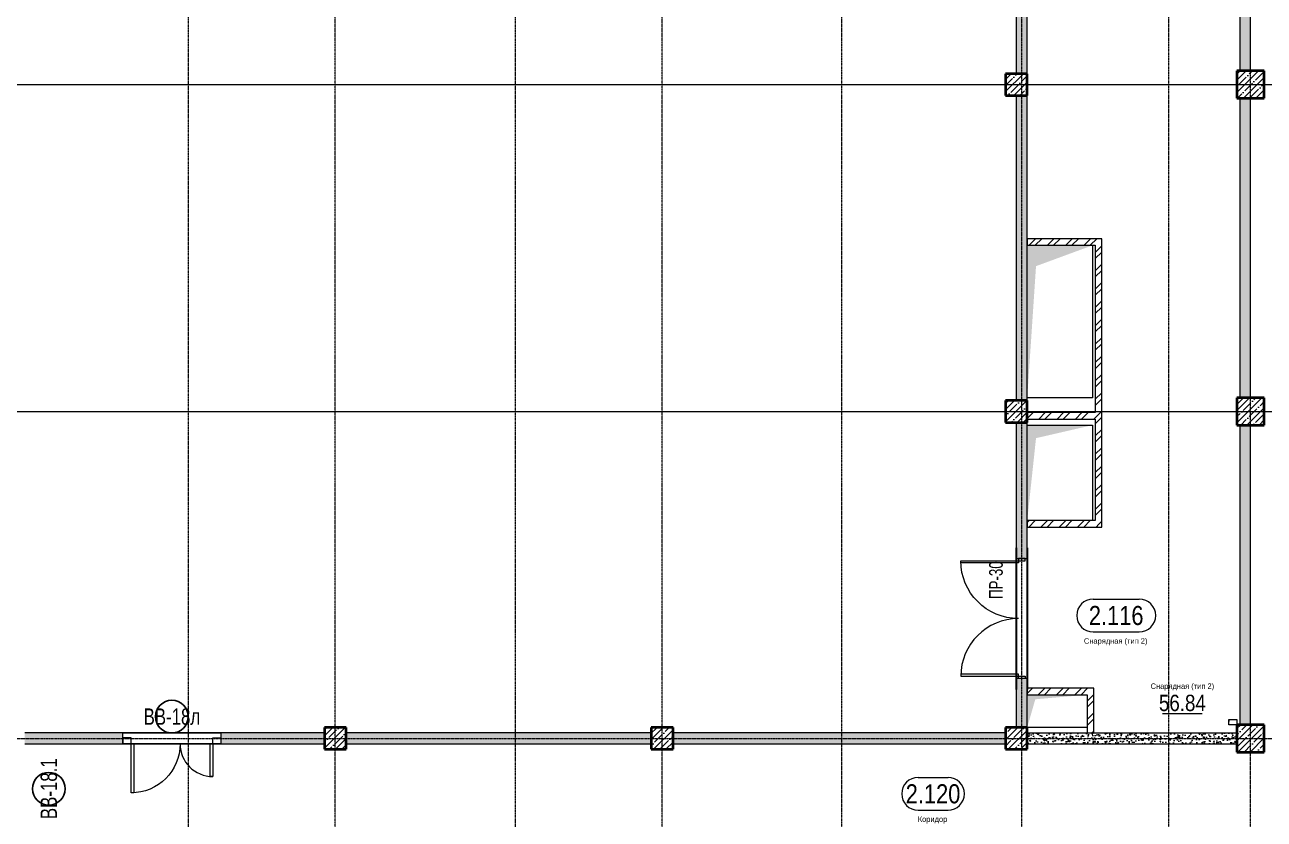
# Model space of a CAD drawing. Header units: millimetres. Extents: x -231292 to 573618, y -153144 to 564035.
# Drawn here: x 82383 to 105133, y 115847 to 130427 of the extents above; entities that cross this region are included whole.
import ezdxf
from ezdxf.enums import TextEntityAlignment as Align

# ---------------------------------------------------------------- set-up
doc = ezdxf.new("R2010")
doc.units = ezdxf.units.MM
doc.linetypes.add('CENTER2', pattern=[28.575, 19.05, -3.175, 3.175, -3.175])
doc.linetypes.add('HIDDEN2', pattern=[4.7625, 3.175, -1.5875])
doc.layers.get('0').update_dxf_attribs({"color": 250})
doc.layers.get('Defpoints').update_dxf_attribs({"color": 250})
for name, color, linetype, lineweight in [('A-AREA', 250, 'Continuous', 15), ('АР_Area', 250, 'Continuous', 5), ('АР_Витраж марка', 250, 'Continuous', 9), ('АР_Двери', 250, 'Continuous', 9), ('АР_Двери_витраж', 250, 'Continuous', 9), ('АР_Колонны', 250, 'Continuous', 35), ('АР_площадь пом', 250, 'Continuous', 5), ('АР_Стены ЖБ', 250, 'Continuous', 35), ('АР_Стены кирпич', 250, 'Continuous', 20), ('АР_Стены ПЕНОблок', 250, 'Continuous', 20), ('АР_Штриховка', 250, 'Continuous', 0), ('ОВ_Кондиционирование', 250, 'Continuous', 5), ('ОВ_Шахты', 250, 'Continuous', 5), ('РД_Оси_100', 250, 'Continuous', 0), ('РД_проем_инж перемыч_фахверк', 250, 'Continuous', 18)]:
    doc.layers.add(name, color=color, linetype=linetype, lineweight=lineweight)
doc.layers.add('РД_Витраж_вн', color=250, linetype='Continuous')
doc.layers.add('РД_Перемычка инж проемов', color=250, linetype='Continuous')
doc.layers.add('РД_Проем', color=250, linetype='Continuous', lineweight=0, plot=False)
doc.layers.add('РД_проем_инж перемыч_подсчет', color=250, linetype='Continuous', lineweight=30, plot=False)
doc.styles.add('Arial0', font='arial.ttf')
doc.styles.add('Arial_09', font='ARIALN.TTF', dxfattribs={"width": 0.9})
doc.styles.add('style1', font='ARIALN.TTF')
doc.styles.add('ккк', font='isocpeur.ttf', dxfattribs={"width": 0.85, "oblique": 15})
pattern_1 = [(45, (8883.4, 13229.69), (-112.2532, 112.2532), []), (45, (8995.66, 13229.69), (-112.2532, 112.2532), [198.4375, -39.6875, 0, -39.6875])]
pattern_2 = [(95, (8883.4, 13229.69), (140.09465, 117.55338), [19.05, -209.55]), (40, (8883.4, 13229.69), (-160.01845, 110.17673), [15.24, -167.64058]), (145.45144, (8895.08, 13239.48), (-19.9238, 227.7301), [16.19, -178.09024]), (91.1842, (8847.48, 13265.6), (221.41024, 161.9534), [28.575, -314.325]), (141.63556, (8865.93, 13279.1), (-7.0866, 342.82676), [24.285, -267.1356]), (36.18415, (8847.48, 13265.6), (-7.0866, 342.82676), [22.85997, -251.45973]), (66, (8874.42, 13274.59), (179.51998, 34.89515), [19.05, -209.55]), (11, (8874.42, 13274.59), (-86.53993, 173.9412), [15.24, -167.64]), (116.45145, (8889.38, 13277.5), (92.98005, 208.83634), [16.19, -178.08994]), (82.5, (8883.4, 13229.686), (-57.60547, 61.973414), [0, -165.608, 0, -170.18, 0, -168.275]), (52.5, (8883.4, 13229.69), (-23.58973, 118.087), [0, -97.028, 0, -161.798, 0, -64.135]), (12.5, (8843.35, 13189.634), (99.927863, 91.826196), [0, -63.5, 0, -198.12, 0, -262.89]), (2.5, (8825.39, 13171.67), (86.7639, 122.72239), [0, -82.55, 0, -131.572, 0, -186.69])]
pattern_3 = [(45, (8883.4, 13229.69), (-168.3798, 168.3798), []), (45, (8995.66, 13229.69), (-168.3798, 168.3798), [])]
pattern_4 = [(45, (8883.4, 13229.69), (-168.3798, 168.3798), []), (45, (8995.66, 13229.69), (-168.3798, 168.3798), [])]
pattern_5 = [(95, (8883.4, 13229.69), (140.09465, 117.55338), [19.05, -209.55]), (40, (8883.4, 13229.69), (-160.01845, 110.17673), [15.24, -167.64058]), (145.45144, (8895.08, 13239.48), (-19.9238, 227.7301), [16.19, -178.09024]), (91.1842, (8847.48, 13265.6), (221.41024, 161.9534), [28.575, -314.325]), (141.63556, (8865.93, 13279.1), (-7.0866, 342.82676), [24.285, -267.1356]), (36.18415, (8847.48, 13265.6), (-7.0866, 342.82676), [22.85997, -251.45973]), (66, (8874.42, 13274.59), (179.51998, 34.89515), [19.05, -209.55]), (11, (8874.42, 13274.59), (-86.53993, 173.9412), [15.24, -167.64]), (116.45145, (8889.38, 13277.5), (92.98005, 208.83634), [16.19, -178.08994]), (82.5, (8883.4, 13229.686), (-57.60547, 61.973414), [0, -165.608, 0, -170.18, 0, -168.275]), (52.5, (8883.4, 13229.69), (-23.58973, 118.087), [0, -97.028, 0, -161.798, 0, -64.135]), (12.5, (8843.35, 13189.634), (99.927863, 91.826196), [0, -63.5, 0, -198.12, 0, -262.89]), (2.5, (8825.39, 13171.67), (86.7639, 122.72239), [0, -82.55, 0, -131.572, 0, -186.69])]

# ---------------------------------------------------------------- blocks, each defined once
blk = doc.blocks.new('СОШ_2200_АР_ОСИ_М100_28.05.24')
at = {"layer": 'РД_Оси_100', "linetype": 'CENTER2'}
for p, q in [((79200, -6155), (79200, 139938.679)), ((85200, -6155), (85200, 139938.679)), ((88500, -6155), (88500, 139938.679)), ((91800, -6155), (91800, 139938.679)), ((94500, -6155), (94500, 139938.679)), ((96000, -6155), (96000, 139938.679)), ((-5954.958, 116100), (119910, 116100)), ((35037.55, 116100), (119910, 116100)), ((-5954.958, 110100), (119910, 110100)), ((35037.55, 110100), (119910, 110100)), ((-5954.958, 104100), (119910, 104100))]:
    blk.add_line(p, q, dxfattribs=at)
for points in [[(76500, 139938.679), (76500, -6155)], [(82500, 139938.679), (82500, -6155)]]:
    blk.add_lwpolyline(points, dxfattribs=at)
blk = doc.blocks.new('otv')
at = {"linetype": 'Continuous'}
blk.add_lwpolyline([(0, -1), (0, 0), (1, 0), (1, -1)], close=True, dxfattribs=at)
blk.add_solid([(0, -1), (0, 0), (0.1346, -0.1366), (1, 0)], dxfattribs=at)
blk = doc.blocks.new('MOK-МаркаПом_овал_ареал')
for p, q in [((-2.75, 3), (2.75, 3)), ((-2.75, -3), (2.75, -3))]:
    blk.add_line(p, q)
for centre, radius, start, end in [((-2.75, 0), 3, 90, 270), ((2.75, 0), 3, 270, 90), ((-3.75, 0), 3.5, 0, 0.001)]:
    blk.add_arc(centre, radius, start, end)
at = {"color": 0, "style": 'style1'}
blk.add_attdef('АР-ПОМЕЩЕНИЕ:НОМЕР', text='', height=3.5, dxfattribs=at).set_placement((0, 0), align=Align.MIDDLE)
at = {"layer": 'Defpoints', "color": 2, "style": 'style1'}
blk.add_attdef('АР-ПОМЕЩЕНИЕ:НАИМЕНОВАНИЕ', text='', height=1, dxfattribs=at).set_placement((-0.09, -4.81), align=Align.MIDDLE)
blk = doc.blocks.new('MOK-МаркаПом_овал_ареал_5ц')
for p, q in [((-4.25, 3), (4.25, 3)), ((-4.25, -3), (4.25, -3))]:
    blk.add_line(p, q)
for centre, radius, start, end in [((-4.25, 0), 3, 90, 270), ((4.25, 0), 3, 270, 90), ((-3.75, 0), 3.5, 0, 0.001)]:
    blk.add_arc(centre, radius, start, end)
at = {"color": 0, "style": 'style1'}
blk.add_attdef('АР-ПОМЕЩЕНИЕ:НОМЕР', text='', height=3.5, dxfattribs=at).set_placement((0, 0), align=Align.MIDDLE)
at = {"layer": 'Defpoints', "color": 2, "style": 'style1'}
blk.add_attdef('АР-ПОМЕЩЕНИЕ:НАИМЕНОВАНИЕ', text='', height=1, dxfattribs=at).set_placement((-0.09, -4.81), align=Align.MIDDLE)
blk = doc.blocks.new('MOK-МаркаПомещения1')
at = {"layer": 'A-AREA', "color": 0}
blk.add_line((-3.65, -1.94), (3.65, -1.94), dxfattribs=at)
at = {"layer": 'A-AREA', "color": 0, "style": 'style1'}
blk.add_attdef('АР-ПОМЕЩЕНИЕ:ПЛОЩАДЬ', text='', height=3, dxfattribs=at).set_placement((0, 0), align=Align.MIDDLE)
at = {"layer": 'Defpoints', "style": 'style1', "flags": 8}
blk.add_attdef('АР-ПОМЕЩЕНИЕ:НАИМЕНОВАНИЕ', text='', height=1, dxfattribs=at).set_placement((0, 2.96), align=Align.MIDDLE)
blk = doc.blocks.new('МаркаВитража1')
at = {"layer": 'Defpoints'}
blk.add_circle((0, 0), 3, dxfattribs=at)
at = {"color": 0, "linetype": 'ByBlock', "lineweight": -2, "style": 'Arial_09', "width": 0.9}
blk.add_attdef('АР-ОКНО:НАИМЕНОВАНИЕ', text='', height=3, dxfattribs=at).set_placement((0, 0), align=Align.MIDDLE)
blk = doc.blocks.new('MOK-МаркаПеремычки')
at = {"color": 0, "style": 'ккк', "oblique": 15, "width": 0.85}
blk.add_attdef('АР-ПРОЕМ:ПЕРЕМЫЧКА', text='', height=2.5, dxfattribs=at).set_placement((0, 0), align=Align.MIDDLE)

msp = doc.modelspace()

# ---------------------------------------------------------------- hatches: boundary and pattern name
at = {"layer": 'АР_Штриховка', "linetype": 'Continuous', "lineweight": 0}
h = msp.add_hatch(dxfattribs=at)
h.set_pattern_fill('AR-CONC', color=256, angle=-315, style=0)
h.set_pattern_definition([(95, (8883.4, 13229.69), (140.09465, 117.55338), [19.05, -209.55]), (40, (8883.4, 13229.69), (-160.01845, 110.17673), [15.24, -167.64058]), (145.45144, (8895.08, 13239.48), (-19.9238, 227.7301), [16.19, -178.09024]), (91.1842, (8847.48, 13265.6), (221.41024, 161.9534), [28.575, -314.325]), (141.63556, (8865.93, 13279.1), (-7.0866, 342.82676), [24.285, -267.1356]), (36.18415, (8847.48, 13265.6), (-7.0866, 342.82676), [22.85997, -251.45973]), (66, (8874.42, 13274.59), (179.51998, 34.89515), [19.05, -209.55]), (11, (8874.42, 13274.59), (-86.53993, 173.9412), [15.24, -167.64]), (116.45145, (8889.38, 13277.5), (92.98005, 208.83634), [16.19, -178.08994]), (82.5, (8883.4, 13229.686), (-57.60547, 61.973414), [0, -165.608, 0, -170.18, 0, -168.275]), (52.5, (8883.4, 13229.69), (-23.589727, 118.087), [0, -97.028, 0, -161.798, 0, -64.135]), (12.5, (8843.35, 13189.634), (99.927863, 91.826196), [0, -63.5, 0, -198.12, 0, -262.89]), (2.5, (8825.39, 13171.67), (86.7639, 122.72239), [0, -82.55, 0, -131.572, 0, -186.69])])
h.paths.add_polyline_path([(100783.403, 135729.686), (100583.403, 135729.686), (100583.403, 129529.686), (100783.403, 129529.686)], flags=0)
h = msp.add_hatch(dxfattribs=at)
h.set_pattern_fill('AR-CONC', color=256, angle=-315, style=0)
h.set_pattern_definition([(95, (8883.4, 13229.69), (140.09465, 117.55338), [19.05, -209.55]), (40, (8883.4, 13229.69), (-160.01845, 110.17673), [15.24, -167.64058]), (145.45144, (8895.08, 13239.48), (-19.9238, 227.7301), [16.19, -178.09024]), (91.1842, (8847.48, 13265.6), (221.41024, 161.9534), [28.575, -314.325]), (141.63556, (8865.93, 13279.1), (-7.0866, 342.82676), [24.285, -267.1356]), (36.18415, (8847.48, 13265.6), (-7.0866, 342.82676), [22.85997, -251.45973]), (66, (8874.42, 13274.59), (179.51998, 34.89515), [19.05, -209.55]), (11, (8874.42, 13274.59), (-86.53993, 173.9412), [15.24, -167.64]), (116.45145, (8889.38, 13277.5), (92.98005, 208.83634), [16.19, -178.08994]), (82.5, (8883.4, 13229.686), (-57.60547, 61.973414), [0, -165.608, 0, -170.18, 0, -168.275]), (52.5, (8883.4, 13229.69), (-23.589727, 118.087), [0, -97.028, 0, -161.798, 0, -64.135]), (12.5, (8843.35, 13189.634), (99.927863, 91.826196), [0, -63.5, 0, -198.12, 0, -262.89]), (2.5, (8825.39, 13171.67), (86.7639, 122.72239), [0, -82.55, 0, -131.572, 0, -186.69])])
h.paths.add_polyline_path([(104883.403, 135679.686), (104683.403, 135679.686), (104683.405, 129579.686), (104883.405, 129579.686)], flags=0)
at = {"layer": 'АР_Штриховка', "linetype": 'Continuous', "lineweight": 5}
h = msp.add_hatch(dxfattribs=at)
h.set_pattern_fill('ANSI35', color=256, scale=25, style=0)
h.set_pattern_definition(pattern_1)
h.paths.add_polyline_path([(100383.403, 129129.686), (100783.403, 129129.686), (100783.403, 129529.686), (100383.403, 129529.686)], flags=0)
h = msp.add_hatch(dxfattribs=at)
h.set_pattern_fill('ANSI35', color=256, scale=25, style=0)
h.set_pattern_definition(pattern_1)
h.paths.add_polyline_path([(104633.399, 129079.686), (105133.399, 129079.686), (105133.399, 129579.686), (104633.399, 129579.686)], flags=0)
at = {"layer": 'АР_Штриховка', "linetype": 'Continuous', "lineweight": 0}
h = msp.add_hatch(dxfattribs=at)
h.set_pattern_fill('AR-CONC', color=256, angle=-315, style=0)
h.set_pattern_definition(pattern_5)
h.paths.add_polyline_path([(100783.403, 129129.686), (100583.403, 129129.686), (100583.403, 123529.686), (100783.403, 123529.686)], flags=0)
h = msp.add_hatch(dxfattribs=at)
h.set_pattern_fill('AR-CONC', color=256, angle=-315, style=0)
h.set_pattern_definition([(95, (8883.4, 13229.69), (140.09465, 117.55338), [19.05, -209.55]), (40, (8883.4, 13229.69), (-160.01845, 110.17673), [15.24, -167.64058]), (145.45144, (8895.08, 13239.48), (-19.9238, 227.7301), [16.19, -178.09024]), (91.1842, (8847.48, 13265.6), (221.41024, 161.9534), [28.575, -314.325]), (141.63556, (8865.93, 13279.1), (-7.0866, 342.82676), [24.285, -267.1356]), (36.18415, (8847.48, 13265.6), (-7.0866, 342.82676), [22.85997, -251.45973]), (66, (8874.42, 13274.59), (179.51998, 34.89515), [19.05, -209.55]), (11, (8874.42, 13274.59), (-86.53993, 173.9412), [15.24, -167.64]), (116.45145, (8889.38, 13277.5), (92.98005, 208.83634), [16.19, -178.08994]), (82.5, (8883.4, 13229.686), (-57.60547, 61.973414), [0, -165.608, 0, -170.18, 0, -168.275]), (52.5, (8883.4, 13229.69), (-23.58973, 118.087), [0, -97.028, 0, -161.798, 0, -64.135]), (12.5, (8843.35, 13189.634), (99.927863, 91.826196), [0, -63.5, 0, -198.12, 0, -262.89]), (2.5, (8825.39, 13171.67), (86.7639, 122.72239), [0, -82.55, 0, -131.572, 0, -186.69])])
h.paths.add_polyline_path([(104883.403, 129079.686), (104683.403, 129079.686), (104683.404, 123579.686), (104883.404, 123579.686)], flags=0)
h = msp.add_hatch(dxfattribs=at)
h.set_pattern_fill('ANSI32', color=256, scale=25, style=0)
h.set_pattern_definition(pattern_4)
h.paths.add_polyline_path([(102033.406, 126379.686), (102153.406, 126499.686), (100783.403, 126499.686), (100783.403, 126379.686)], flags=0)
h = msp.add_hatch(dxfattribs=at)
h.set_pattern_fill('ANSI32', color=256, scale=25, angle=-360, style=0)
h.set_pattern_definition(pattern_3)
h.paths.add_polyline_path([(102153.406, 126499.686), (102033.406, 126379.686), (102033.406, 123309.686), (102063.406, 123269.686), (102153.406, 123309.686)], flags=0)
h.paths.add_polyline_path([(102153.406, 123309.686), (102063.406, 123269.686), (102033.406, 123189.686), (102033.406, 121329.686), (102153.406, 121209.686)], flags=0)
at = {"layer": 'АР_Штриховка', "linetype": 'Continuous', "lineweight": 5}
h = msp.add_hatch(dxfattribs=at)
h.set_pattern_fill('ANSI35', color=256, scale=25, style=0)
h.set_pattern_definition(pattern_1)
h.paths.add_polyline_path([(104633.403, 123079.686), (105133.403, 123079.686), (105133.403, 123579.686), (104633.403, 123579.686)], flags=0)
h = msp.add_hatch(dxfattribs=at)
h.set_pattern_fill('ANSI35', color=256, scale=25, style=0)
h.set_pattern_definition(pattern_1)
h.paths.add_polyline_path([(100383.402, 123129.686), (100783.402, 123129.686), (100783.402, 123529.686), (100383.402, 123529.686)], flags=0)
at = {"layer": 'АР_Штриховка', "linetype": 'Continuous', "lineweight": 0}
h = msp.add_hatch(dxfattribs=at)
h.set_pattern_fill('ANSI32', color=256, scale=25, style=0)
h.set_pattern_definition(pattern_4)
h.paths.add_polyline_path([(102033.406, 123189.686), (102063.406, 123269.686), (102033.406, 123309.686), (100783.403, 123309.686), (100783.403, 123189.686)], flags=0)
h = msp.add_hatch(dxfattribs=at)
h.set_pattern_fill('AR-CONC', color=256, angle=-315, style=0)
h.set_pattern_definition(pattern_5)
h.paths.add_polyline_path([(100783.403, 123129.686), (100583.403, 123129.686), (100583.403, 120629.686), (100783.403, 120629.686)], flags=0)
h.paths.add_polyline_path([(100783.403, 118429.686), (100583.403, 118429.686), (100583.403, 117529.686), (100783.403, 117529.686)], flags=0)
h = msp.add_hatch(dxfattribs=at)
h.set_pattern_fill('AR-CONC', color=256, angle=-315, style=0)
h.set_pattern_definition([(95, (8883.4, 13229.69), (140.09465, 117.55338), [19.05, -209.55]), (40, (8883.4, 13229.69), (-160.01845, 110.17673), [15.24, -167.64058]), (145.45144, (8895.08, 13239.48), (-19.9238, 227.7301), [16.19, -178.09024]), (91.1842, (8847.48, 13265.6), (221.41024, 161.9534), [28.575, -314.325]), (141.63556, (8865.93, 13279.1), (-7.0866, 342.82676), [24.285, -267.1356]), (36.18415, (8847.48, 13265.6), (-7.0866, 342.82676), [22.85997, -251.45973]), (66, (8874.42, 13274.59), (179.51998, 34.89515), [19.05, -209.55]), (11, (8874.42, 13274.59), (-86.53993, 173.9412), [15.24, -167.64]), (116.45145, (8889.38, 13277.5), (92.98005, 208.83634), [16.19, -178.08994]), (82.5, (8883.4, 13229.686), (-57.60547, 61.973414), [0, -165.608, 0, -170.18, 0, -168.275]), (52.5, (8883.4, 13229.69), (-23.58973, 118.087), [0, -97.028, 0, -161.798, 0, -64.135]), (12.5, (8843.35, 13189.634), (99.927863, 91.826196), [0, -63.5, 0, -198.12, 0, -262.89]), (2.5, (8825.39, 13171.67), (86.7639, 122.72239), [0, -82.55, 0, -131.572, 0, -186.69])])
h.paths.add_polyline_path([(104883.403, 123079.686), (104683.403, 123079.686), (104683.403, 117579.686), (104883.403, 117579.686)], flags=0)
h = msp.add_hatch(dxfattribs=at)
h.set_pattern_fill('ANSI32', color=256, scale=25, style=0)
h.set_pattern_definition(pattern_4)
h.paths.add_polyline_path([(102153.406, 121209.686), (102033.406, 121329.686), (100783.403, 121329.686), (100783.403, 121209.686)], flags=0)
h = msp.add_hatch(dxfattribs=at)
h.set_pattern_fill('ANSI32', color=256, scale=25, style=0)
h.set_pattern_definition([(45, (8883.4, 13229.69), (-168.3798, 168.3798), []), (45, (8995.66, 13229.69), (-168.3798, 168.3798), [])])
h.paths.add_polyline_path([(100783.403, 118249.985), (100783.403, 118129.985), (101883.403, 118129.985), (102003.403, 118249.985)], flags=0)
h = msp.add_hatch(dxfattribs=at)
h.set_pattern_fill('ANSI32', color=256, scale=25, angle=-360, style=0)
h.set_pattern_definition(pattern_3)
h.paths.add_polyline_path([(102003.403, 118249.985), (101883.403, 118129.985), (101883.403, 117429.686), (102003.403, 117429.686)], flags=0)
h = msp.add_hatch(dxfattribs=at)
h.set_pattern_fill('AR-CONC', color=256, angle=45, style=0)
h.set_pattern_definition(pattern_2)
h.paths.add_polyline_path([(87883.403, 117229.686), (87883.403, 117429.686), (85983.403, 117429.686), (85983.403, 117229.686)], flags=0)
h.paths.add_polyline_path([(84183.403, 117229.686), (84183.403, 117429.686), (82383.402, 117429.686), (82383.402, 117229.686)], flags=0)
at = {"layer": 'АР_Штриховка', "linetype": 'Continuous', "lineweight": 5}
h = msp.add_hatch(dxfattribs=at)
h.set_pattern_fill('ANSI35', color=256, scale=25, style=0)
h.set_pattern_definition(pattern_1)
h.paths.add_polyline_path([(87883.403, 117129.686), (88283.403, 117129.686), (88283.403, 117529.686), (87883.403, 117529.686)], flags=0)
at = {"layer": 'АР_Штриховка', "linetype": 'Continuous', "lineweight": 0}
h = msp.add_hatch(dxfattribs=at)
h.set_pattern_fill('AR-CONC', color=256, angle=45, style=0)
h.set_pattern_definition(pattern_2)
h.paths.add_polyline_path([(93883.403, 117229.686), (93883.403, 117429.686), (88283.403, 117429.686), (88283.403, 117229.686)], flags=0)
at = {"layer": 'АР_Штриховка', "linetype": 'Continuous', "lineweight": 5}
h = msp.add_hatch(dxfattribs=at)
h.set_pattern_fill('ANSI35', color=256, scale=25, style=0)
h.set_pattern_definition(pattern_1)
h.paths.add_polyline_path([(93883.403, 117129.686), (94283.403, 117129.686), (94283.403, 117529.686), (93883.403, 117529.686)], flags=0)
at = {"layer": 'АР_Штриховка', "linetype": 'Continuous', "lineweight": 0}
h = msp.add_hatch(dxfattribs=at)
h.set_pattern_fill('AR-CONC', color=256, angle=45, style=0)
h.set_pattern_definition(pattern_2)
h.paths.add_polyline_path([(100383.403, 117229.686), (100383.403, 117429.686), (94283.403, 117429.686), (94283.403, 117229.686)], flags=0)
at = {"layer": 'АР_Штриховка', "linetype": 'Continuous', "lineweight": 5}
h = msp.add_hatch(dxfattribs=at)
h.set_pattern_fill('ANSI35', color=256, scale=25, style=0)
h.set_pattern_definition(pattern_1)
h.paths.add_polyline_path([(100383.403, 117129.686), (100783.403, 117129.686), (100783.403, 117529.686), (100383.403, 117529.686)], flags=0)
at = {"layer": 'АР_Штриховка', "linetype": 'Continuous', "lineweight": 0}
h = msp.add_hatch(dxfattribs=at)
h.set_pattern_fill('AR-CONC', color=256, angle=45, style=0)
h.set_pattern_definition(pattern_2)
h.paths.add_polyline_path([(104633.399, 117229.686), (104633.399, 117429.686), (101883.403, 117429.686), (101883.403, 117229.686)], flags=0)
h.paths.add_polyline_path([(101883.403, 117229.686), (101883.403, 117429.686), (100783.403, 117429.686), (100783.403, 117229.686)], flags=0)
at = {"layer": 'АР_Штриховка', "linetype": 'Continuous', "lineweight": 5}
h = msp.add_hatch(dxfattribs=at)
h.set_pattern_fill('ANSI35', color=256, scale=25, style=0)
h.set_pattern_definition(pattern_1)
h.paths.add_polyline_path([(104633.399, 117079.686), (105133.399, 117079.686), (105133.399, 117579.686), (104633.399, 117579.686)], flags=0)

# ---------------------------------------------------------------- linework, layer by layer
at = {"layer": 'АР_Двери', "linetype": 'Continuous', "lineweight": 9}
for points in [[(100623.403, 120589.686), (100623.403, 120549.686), (99563.403, 120549.686), (99563.403, 120589.686)], [(100743.403, 120589.686), (100743.403, 120629.686), (100623.403, 120629.686), (100623.403, 120589.686)], [(100623.403, 118469.686), (100623.403, 118509.686), (99563.403, 118509.686), (99563.403, 118469.686)], [(100743.403, 118469.686), (100743.403, 118429.686), (100623.403, 118429.686), (100623.403, 118469.686)]]:
    msp.add_lwpolyline(points, close=True, dxfattribs=at)
at = {"layer": 'АР_Двери', "linetype": 'Continuous', "lineweight": 9, "extrusion": (0, 0, -1)}
msp.add_arc((-100623.403, 120589.686), 1060, 270, 0, dxfattribs=at)
at = {"layer": 'АР_Двери', "linetype": 'Continuous', "lineweight": 9}
msp.add_arc((100623.403, 118469.686), 1060, 90, 180, dxfattribs=at)
at = {"layer": 'АР_Двери_витраж', "linetype": 'Continuous', "lineweight": 9}
for points in [[(84333.403, 117339.686), (84183.403, 117339.686), (84183.403, 117229.686), (84333.403, 117229.686)], [(84333.403, 117229.686), (84383.403, 117229.686), (84383.403, 116329.686), (84333.403, 116329.686)], [(85833.403, 116629.686), (85783.403, 116629.686), (85783.403, 117229.686), (85833.403, 117229.686)], [(85833.403, 117339.686), (85983.403, 117339.686), (85983.403, 117229.686), (85833.403, 117229.686)]]:
    msp.add_lwpolyline(points, close=True, dxfattribs=at)
at = {"layer": 'АР_Двери_витраж', "linetype": 'Continuous', "lineweight": 9, "extrusion": (0, 0, -1)}
msp.add_arc((-84333.403, 117229.686), 900, 180, 270, dxfattribs=at)
at = {"layer": 'АР_Двери_витраж', "linetype": 'Continuous', "lineweight": 9}
msp.add_arc((85833.403, 117229.686), 600, 180, 270, dxfattribs=at)
at = {"layer": 'АР_Колонны', "linetype": 'HIDDEN2', "lineweight": 25}
for p, q in [((100383.403, 129529.686), (100783.403, 129529.686)), ((100383.403, 129129.686), (100383.403, 129529.686)), ((100783.403, 129529.686), (100783.403, 129129.686)), ((104633.399, 129579.686), (105133.399, 129579.686)), ((104633.399, 129079.686), (104633.399, 129579.686)), ((105133.399, 129579.686), (105133.399, 129079.686)), ((100783.403, 129129.686), (100383.403, 129129.686)), ((105133.399, 129079.686), (104633.399, 129079.686)), ((104633.403, 123579.686), (105133.403, 123579.686)), ((104633.403, 123079.686), (104633.403, 123579.686)), ((105133.403, 123579.686), (105133.403, 123079.686)), ((100383.402, 123529.686), (100783.402, 123529.686)), ((100383.402, 123129.686), (100383.402, 123529.686)), ((100783.402, 123529.686), (100783.402, 123129.686)), ((100783.402, 123129.686), (100383.402, 123129.686)), ((105133.403, 123079.686), (104633.403, 123079.686)), ((87883.403, 117529.686), (88283.403, 117529.686)), ((87883.403, 117129.686), (87883.403, 117529.686)), ((88283.403, 117529.686), (88283.403, 117129.686)), ((93883.403, 117529.686), (94283.403, 117529.686)), ((93883.403, 117129.686), (93883.403, 117529.686)), ((94283.403, 117529.686), (94283.403, 117129.686)), ((100383.403, 117529.686), (100783.403, 117529.686)), ((100383.403, 117129.686), (100383.403, 117529.686)), ((100783.403, 117529.686), (100783.403, 117129.686)), ((104633.399, 117579.686), (105133.399, 117579.686)), ((104633.399, 117079.686), (104633.399, 117579.686)), ((105133.399, 117579.686), (105133.399, 117079.686)), ((88283.403, 117129.686), (87883.403, 117129.686)), ((94283.403, 117129.686), (93883.403, 117129.686)), ((100783.403, 117129.686), (100383.403, 117129.686)), ((105133.399, 117079.686), (104633.399, 117079.686))]:
    msp.add_line(p, q, dxfattribs=at)
at = {"layer": 'АР_Колонны', "linetype": 'Continuous', "lineweight": 35}
for p, q in [((100383.403, 129529.686), (100783.403, 129529.686)), ((100383.403, 129129.686), (100383.403, 129529.686)), ((100783.403, 129129.686), (100783.403, 129529.686)), ((104633.399, 129579.686), (105133.399, 129579.686)), ((104633.399, 129079.686), (104633.399, 129579.686)), ((105133.399, 129079.686), (105133.399, 129579.686)), ((100383.403, 129129.686), (100783.403, 129129.686)), ((104633.399, 129079.686), (105133.399, 129079.686)), ((104633.403, 123579.686), (105133.403, 123579.686)), ((104633.403, 123079.686), (104633.403, 123579.686)), ((105133.403, 123079.686), (105133.403, 123579.686)), ((100383.402, 123529.686), (100783.402, 123529.686)), ((100383.402, 123129.686), (100383.402, 123529.686)), ((100783.402, 123129.686), (100783.402, 123529.686)), ((100383.402, 123129.686), (100783.402, 123129.686)), ((104633.403, 123079.686), (105133.403, 123079.686)), ((87883.403, 117529.686), (88283.403, 117529.686)), ((87883.403, 117129.686), (87883.403, 117529.686)), ((88283.403, 117129.686), (88283.403, 117529.686)), ((93883.403, 117529.686), (94283.403, 117529.686)), ((93883.403, 117129.686), (93883.403, 117529.686)), ((94283.403, 117129.686), (94283.403, 117529.686)), ((100383.403, 117529.686), (100783.403, 117529.686)), ((100383.403, 117129.686), (100383.403, 117529.686)), ((100783.403, 117129.686), (100783.403, 117529.686)), ((104633.399, 117579.686), (105133.399, 117579.686)), ((104633.399, 117079.686), (104633.399, 117579.686)), ((105133.399, 117079.686), (105133.399, 117579.686)), ((87883.403, 117129.686), (88283.403, 117129.686)), ((93883.403, 117129.686), (94283.403, 117129.686)), ((100383.403, 117129.686), (100783.403, 117129.686)), ((104633.399, 117079.686), (105133.399, 117079.686))]:
    msp.add_line(p, q, dxfattribs=at)
at = {"layer": 'АР_Стены ЖБ', "linetype": 'Continuous', "lineweight": 40}
for p, q in [((100783.403, 129529.686), (100383.403, 129529.686)), ((100383.403, 129529.686), (100383.403, 129129.686)), ((100783.403, 129129.686), (100783.403, 129529.686)), ((105133.399, 129579.686), (104633.399, 129579.686)), ((104633.399, 129579.686), (104633.399, 129079.686)), ((105133.399, 129079.686), (105133.399, 129579.686)), ((100383.403, 129129.686), (100783.403, 129129.686)), ((104633.399, 129079.686), (105133.399, 129079.686)), ((105133.403, 123579.686), (104633.403, 123579.686)), ((104633.403, 123579.686), (104633.403, 123079.686)), ((105133.403, 123079.686), (105133.403, 123579.686)), ((100783.402, 123529.686), (100383.402, 123529.686)), ((100383.402, 123529.686), (100383.402, 123129.686)), ((100783.402, 123129.686), (100783.402, 123529.686)), ((100383.402, 123129.686), (100783.402, 123129.686)), ((104633.403, 123079.686), (105133.403, 123079.686)), ((88283.403, 117529.686), (87883.403, 117529.686)), ((87883.403, 117529.686), (87883.403, 117129.686)), ((88283.403, 117129.686), (88283.403, 117529.686)), ((94283.403, 117529.686), (93883.403, 117529.686)), ((93883.403, 117529.686), (93883.403, 117129.686)), ((94283.403, 117129.686), (94283.403, 117529.686)), ((100783.403, 117529.686), (100383.403, 117529.686)), ((100383.403, 117529.686), (100383.403, 117129.686)), ((100783.403, 117129.686), (100783.403, 117529.686)), ((105133.399, 117579.686), (104633.399, 117579.686)), ((104633.399, 117579.686), (104633.399, 117079.686)), ((105133.399, 117079.686), (105133.399, 117579.686)), ((87883.403, 117129.686), (88283.403, 117129.686)), ((93883.403, 117129.686), (94283.403, 117129.686)), ((100383.403, 117129.686), (100783.403, 117129.686)), ((104633.399, 117079.686), (105133.399, 117079.686))]:
    msp.add_line(p, q, dxfattribs=at)
at = {"layer": 'АР_Стены кирпич', "linetype": 'Continuous', "lineweight": 20}
for p, q in [((102153.406, 126499.686), (100783.403, 126499.686)), ((100783.403, 126499.686), (100783.403, 126379.686)), ((102153.406, 121209.686), (102153.406, 126499.686)), ((100783.403, 126379.686), (102033.406, 126379.686)), ((102033.406, 126379.686), (102033.406, 123309.686)), ((102033.406, 123309.686), (100783.403, 123309.686)), ((100783.403, 123309.686), (100783.403, 123189.686)), ((100783.403, 123189.686), (102033.406, 123189.686)), ((102033.406, 123189.686), (102033.406, 121329.686)), ((102033.406, 121329.686), (100783.403, 121329.686)), ((100783.403, 121329.686), (100783.403, 121209.686)), ((100783.403, 121209.686), (102153.406, 121209.686)), ((100783.403, 118249.985), (100783.403, 118129.985)), ((102003.403, 118249.985), (100783.403, 118249.985)), ((100783.403, 118129.985), (101883.403, 118129.985)), ((101883.403, 118129.985), (101883.403, 117429.686)), ((102003.403, 117429.686), (102003.403, 118249.985)), ((101883.403, 117429.686), (102003.403, 117429.686))]:
    msp.add_line(p, q, dxfattribs=at)
at = {"layer": 'АР_Стены ПЕНОблок', "linetype": 'Continuous', "lineweight": 20}
for p, q in [((100583.403, 135729.686), (100583.403, 129529.686)), ((100783.403, 129529.686), (100783.403, 135729.686)), ((104683.403, 135679.686), (104683.405, 129579.686)), ((104883.405, 129579.686), (104883.403, 135679.686)), ((100583.403, 129529.686), (100783.403, 129529.686)), ((104683.405, 129579.686), (104883.405, 129579.686)), ((100783.403, 129129.686), (100583.403, 129129.686)), ((100583.403, 129129.686), (100583.403, 123529.686)), ((100783.403, 123529.686), (100783.403, 129129.686)), ((104883.403, 129079.686), (104683.403, 129079.686)), ((104683.403, 129079.686), (104683.404, 123579.686)), ((104883.404, 123579.686), (104883.403, 129079.686)), ((104683.404, 123579.686), (104883.404, 123579.686)), ((100583.403, 123529.686), (100783.403, 123529.686)), ((100783.403, 123129.686), (100583.403, 123129.686)), ((100583.403, 123129.686), (100583.403, 120629.686)), ((100783.403, 120629.686), (100783.403, 123129.686)), ((104883.403, 123079.686), (104683.403, 123079.686)), ((104683.403, 123079.686), (104683.403, 117579.686)), ((104883.403, 117579.686), (104883.403, 123079.686)), ((100583.403, 120629.686), (100783.403, 120629.686)), ((100783.403, 118429.686), (100583.403, 118429.686)), ((100583.403, 118429.686), (100583.403, 117529.686)), ((100783.403, 117529.686), (100783.403, 118429.686)), ((84183.403, 117429.686), (82383.402, 117429.686)), ((84183.403, 117229.686), (84183.403, 117429.686)), ((87883.403, 117429.686), (85983.403, 117429.686)), ((85983.403, 117429.686), (85983.403, 117229.686)), ((87883.403, 117229.686), (87883.403, 117429.686)), ((93883.403, 117429.686), (88283.403, 117429.686)), ((88283.403, 117429.686), (88283.403, 117229.686)), ((93883.403, 117229.686), (93883.403, 117429.686)), ((100383.403, 117429.686), (94283.403, 117429.686)), ((94283.403, 117429.686), (94283.403, 117229.686)), ((100383.403, 117229.686), (100383.403, 117429.686)), ((100583.403, 117529.686), (100783.403, 117529.686)), ((100783.403, 117429.686), (104633.399, 117429.686)), ((100783.403, 117429.686), (100783.403, 117229.686)), ((104633.399, 117229.686), (104633.399, 117429.686)), ((104683.403, 117579.686), (104883.403, 117579.686)), ((82383.402, 117229.686), (84183.403, 117229.686)), ((85983.403, 117229.686), (87883.403, 117229.686)), ((88283.403, 117229.686), (93883.403, 117229.686)), ((94283.403, 117229.686), (100383.403, 117229.686)), ((100783.403, 117229.686), (104633.399, 117229.686))]:
    msp.add_line(p, q, dxfattribs=at)
at = {"layer": 'РД_Витраж_вн', "linetype": 'Continuous', "lineweight": -3}
for p, q in [((84183.403, 117429.686), (85983.403, 117429.686)), ((84183.403, 117229.686), (85983.403, 117229.686))]:
    msp.add_line(p, q, dxfattribs=at)
at = {"layer": 'РД_Проем', "linetype": 'Continuous', "lineweight": 0}
for p, q in [((100583.403, 118429.686), (100583.403, 120629.686)), ((100783.403, 118429.686), (100783.403, 120629.686)), ((84183.403, 117429.686), (85983.403, 117429.686)), ((84183.403, 117229.686), (85983.403, 117229.686))]:
    msp.add_line(p, q, dxfattribs=at)
at = {"layer": 'РД_проем_инж перемыч_подсчет', "linetype": 'Continuous', "lineweight": 30}
for p, q in [((100583.403, 120829.686), (100583.403, 118229.686)), ((100783.403, 120829.686), (100783.403, 118229.686))]:
    msp.add_line(p, q, dxfattribs=at)
at = {"layer": 'РД_проем_инж перемыч_фахверк', "linetype": 'Continuous', "lineweight": 18}
for p, q in [((85983.403, 117429.686), (84183.403, 117429.686)), ((85983.403, 117229.686), (84183.403, 117229.686))]:
    msp.add_line(p, q, dxfattribs=at)

# ---------------------------------------------------------------- block references
at = {"layer": 'АР_Area', "linetype": 'Continuous', "lineweight": 5, "xscale": 100, "yscale": 100, "zscale": 100}
for name, p, values in [('MOK-МаркаПом_овал_ареал_5ц', (102416.103, 119586.032), {'АР-ПОМЕЩЕНИЕ:НОМЕР': '2.116', 'АР-ПОМЕЩЕНИЕ:НАИМЕНОВАНИЕ': 'Снарядная (тип 2)'}), ('MOK-МаркаПом_овал_ареал', (99054.488, 116313.118), {'АР-ПОМЕЩЕНИЕ:НОМЕР': '2.120', 'АР-ПОМЕЩЕНИЕ:НАИМЕНОВАНИЕ': 'Коридор'})]:
    msp.add_blockref(name, p, dxfattribs=at).add_auto_attribs(values)
at = {"layer": 'АР_Витраж марка', "linetype": 'Continuous', "lineweight": 9, "xscale": 100, "yscale": 100, "zscale": 100}
msp.add_blockref('МаркаВитража1', (85083.403, 117729.686), dxfattribs=at).add_auto_attribs({'АР-ОКНО:НАИМЕНОВАНИЕ': 'ВВ-18л'})
at = {"layer": 'АР_Витраж марка', "linetype": 'Continuous', "lineweight": 9, "xscale": 100, "yscale": 100, "zscale": 100, "rotation": 89.99999999999999}
msp.add_blockref('МаркаВитража1', (82824.051, 116406.503), dxfattribs=at).add_auto_attribs({'АР-ОКНО:НАИМЕНОВАНИЕ': 'ВВ-18.1'})
at = {"layer": 'АР_площадь пом', "linetype": 'Continuous', "lineweight": 5}
ref = msp.add_blockref('MOK-МаркаПомещения1', (103631.354, 117981.142), dxfattribs=dict(at, xscale=100, yscale=100, zscale=100))
ref.add_attrib('АР-ПОМЕЩЕНИЕ:НАИМЕНОВАНИЕ', 'Снарядная (тип 2)', dxfattribs={"layer": 'Defpoints', "height": 100, "style": 'style1'}).set_placement((103631.354, 118276.704), align=Align.MIDDLE)
ref.add_attrib('АР-ПОМЕЩЕНИЕ:ПЛОЩАДЬ', '56.84', dxfattribs={"layer": 'A-AREA', "color": 0, "height": 300, "style": 'style1'}).set_placement((103631.354, 117981.142), align=Align.MIDDLE)
at = {"layer": 'ОВ_Кондиционирование', "xscale": 150, "yscale": 100}
msp.add_blockref('otv', (104483.399, 117679.686), dxfattribs=at)
at = {"layer": 'ОВ_Шахты'}
for p, xscale, yscale in [((100783.403, 126379.686), 1200, 2800), ((100783.403, 123079.686), 1200, 1750), ((100783.403, 118129.985), 1100, 600)]:
    msp.add_blockref('otv', p, dxfattribs=dict(at, xscale=xscale, yscale=yscale))
at = {"layer": 'РД_Оси_100'}
msp.add_blockref('СОШ_2200_АР_ОСИ_М100_28.05.24', (8883.403, 13229.686), dxfattribs=at)
at = {"layer": 'РД_Перемычка инж проемов', "linetype": 'Continuous', "lineweight": -3}
ref = msp.add_blockref('MOK-МаркаПеремычки', (100209.435, 120234.271, 200), dxfattribs=dict(at, xscale=100, yscale=100, zscale=100, rotation=89.99999999999997))
ref.add_attrib('АР-ПРОЕМ:ПЕРЕМЫЧКА', 'ПР-30', dxfattribs={"layer": '0', "color": 0, "height": 250, "rotation": 90, "style": 'Arial0', "width": 0.7}).set_placement((100209.435, 120234.271, 200), align=Align.MIDDLE)

doc.saveas('drawing.dxf')
